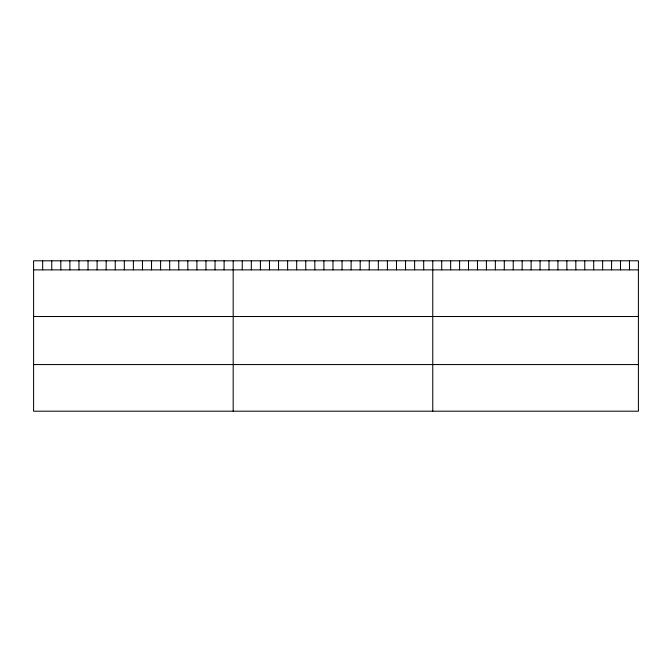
<?xml version="1.0" encoding="UTF-8"?>
<svg xmlns="http://www.w3.org/2000/svg" width="672" height="672" viewBox="0 0 672 672"><rect width="100%" height="100%" fill="white"/><g stroke="black" fill="none" stroke-linecap="round" stroke-linejoin="round"><path stroke-width="1.01" d="M638.4 269.875L638.4 411.197L33.6 411.197L33.6 260.803L638.4 260.803L638.4 269.875L33.6 269.875M33.6 316.512L638.4 316.512M33.6 364.56L638.4 364.56M629.462 260.803L629.462 269.875M620.516 260.803L620.516 269.875M611.579 260.803L611.579 269.875M602.641 260.803L602.641 269.875M593.695 260.803L593.695 269.875M584.758 260.803L584.758 269.875M575.82 260.803L575.82 269.875M566.874 260.803L566.874 269.875M557.936 260.803L557.936 269.875M548.999 260.803L548.999 269.875M540.053 260.803L540.053 269.875M531.115 260.803L531.115 269.875M522.169 260.803L522.169 269.875M513.232 260.803L513.232 269.875M504.294 260.803L504.294 269.875M495.348 260.803L495.348 269.875M486.41 260.803L486.41 269.875M477.473 260.803L477.473 269.875M468.527 260.803L468.527 269.875M459.589 260.803L459.589 269.875M450.652 260.803L450.652 269.875M441.706 260.803L441.706 269.875M432.768 260.803L432.768 411.197M423.696 260.803L423.696 269.875M414.624 260.803L414.624 269.875M405.552 260.803L405.552 269.875M396.48 260.803L396.48 269.875M387.408 260.803L387.408 269.875M378.336 260.803L378.336 269.875M369.264 260.803L369.264 269.875M360.192 260.803L360.192 269.875M351.12 260.803L351.12 269.875M342.048 260.803L342.048 269.875M332.976 260.803L332.976 269.875M323.904 260.803L323.904 269.875M314.832 260.803L314.832 269.875M305.76 260.803L305.76 269.875M296.688 260.803L296.688 269.875M287.616 260.803L287.616 269.875M278.544 260.803L278.544 269.875M269.472 260.803L269.472 269.875M260.4 260.803L260.4 269.875M251.328 260.803L251.328 269.875M242.256 260.803L242.256 269.875M233.184 260.803L233.184 411.197M224.112 260.803L224.112 269.875M215.04 260.803L215.04 269.875M205.968 260.803L205.968 269.875M196.896 260.803L196.896 269.875M187.824 260.803L187.824 269.875M178.752 260.803L178.752 269.875M169.68 260.803L169.68 269.875M160.608 260.803L160.608 269.875M151.536 260.803L151.536 269.875M142.464 260.803L142.464 269.875M133.392 260.803L133.392 269.875M124.32 260.803L124.32 269.875M115.248 260.803L115.248 269.875M106.176 260.803L106.176 269.875M97.104 260.803L97.104 269.875M88.032 260.803L88.032 269.875M78.96 260.803L78.96 269.875M69.888 260.803L69.888 269.875M60.816 260.803L60.816 269.875M51.744 260.803L51.744 269.875M42.672 260.803L42.672 269.875"/></g></svg>
